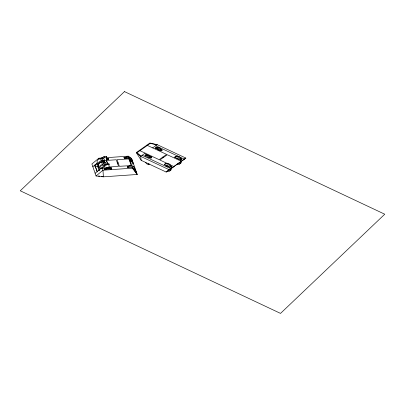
<?xml version="1.0" encoding="UTF-8"?>
<svg xmlns="http://www.w3.org/2000/svg" width="405" height="405" viewBox="0 0 405 405"><rect width="100%" height="100%" fill="white"/><g stroke="black" fill="none" stroke-linecap="round" stroke-linejoin="round"><path stroke-width="0.61" d="M104.601 169.361L104.333 168.07L111.102 167.594L111.512 169.29M106.312 158.006L106.328 156.376L104.05 156.532A7.68 6.677 -19.1 0 0 102.617 157.499L101.716 158.249M106.328 156.376L106.566 161.195L107.71 164.491M108.186 159.691L107.912 158.395L106.064 158.527M108.884 164.855L108.894 163.767L106.611 163.929A7.68 6.677 -19.1 0 0 105.178 164.891L95.119 173.284M108.894 163.767L109.137 167.832L108.864 167.032L118.538 166.359L116.25 159.762L104.713 160.567M111.375 168.89L111.102 167.594M124.365 158.563L124.092 157.267L126.876 157.074M127.281 166.961L127.281 166.465L128.395 166.389M129.2 159.616L129.205 158.861L117.075 159.707L119.359 166.298L131.61 165.594M146.129 154.518L144.767 155.474L150.498 158.152L151.855 157.196L146.129 154.518L145.142 155.586M145.572 162.359A7.68 5.862 54.8 0 0 146.63 163.752L148.559 164.658L148.751 163.615M155.1 148.564L156.462 147.607L156.538 147.177L158.259 147.977M169.847 167.675L169.928 167.245L171.285 166.288L171.204 166.718M180.26 160.334L180.336 159.904L181.698 158.947L180.549 158.411M181.617 159.378L181.698 158.947M155.667 148.559L156.112 147.445M102.576 157.95L98.82 158.213L91.895 163.99L96.056 175.983L103.386 176.833L137.204 174.474L132.121 159.818L130.84 158.598M92.831 166.688L97.448 162.84M94.922 165.437L97.337 163.423M98.653 170.819L99.62 170.014M101.068 168.809L102.035 167.999L102.04 167.508L102.976 170.211L103.386 176.833M96.056 175.983L102.976 170.211L132.43 168.156L137.108 174.196M169.563 169.528L166.131 172.019L141.203 160.355L136.313 152.579L149.896 143.006L157.216 144.666L185.839 158.056L181.156 161.408M172.621 167.381L166.131 172.019L167.468 171.072M171.224 168.394L173.811 166.536L169.346 164.445M176.656 164.597L183.035 160.041M183.936 159.403L184.336 159.119L155.712 145.729M145.187 153.146L140.626 156.36L141.203 160.355M152.655 147.881L157.216 144.666M156.538 147.177L155.181 148.134L160.912 150.812L162.268 149.855L159.975 148.782M161.286 150.928L162.192 150.29L161.043 149.754M148.559 164.658L149.465 164.015M165.554 163.605L164.197 164.562L169.928 167.245M175.967 156.264L174.611 157.221L180.336 159.904M168.824 170.11L185.839 158.056M171.178 168.46L177.451 164.04M155.763 148.64L156.173 148.357A3.731 2.85 54.8 0 1 160.582 150.422M156.345 148.225L156.963 147.805A3.731 2.85 54.8 0 1 161.367 149.865L161.742 150.746M145.198 156.087L145.608 155.809A3.731 2.85 54.8 0 1 150.017 157.869M145.78 155.672L146.397 155.252A3.731 2.85 54.8 0 1 150.802 157.312L151.176 158.198M175.522 156.684L175.988 156.37A4.217 3.22 54.8 0 1 180.974 158.709L181.263 159.373M174.671 157.287L175.142 156.968M164.379 164.541L165.078 164.065A4.217 3.22 54.8 0 1 170.065 166.404L170.353 167.068M165.458 163.787L165.923 163.468A4.222 3.225 54.8 0 1 170.915 165.802L171.34 166.799M97.18 162.835A3.518 3.063 -19.2 0 1 100.389 158.578L101.437 158.001L104.034 158.674L104.865 161.063L103.71 161.615A3.518 3.063 -19.2 0 1 104.282 162.192M98.39 165.934A3.518 3.063 -19.2 0 1 101.22 160.972L102.273 160.395L104.865 161.063M98.805 167.133A3.518 3.063 -19.2 0 1 101.635 162.167L102.688 161.59L105.28 162.258L106.115 164.653L103.518 163.984L102.465 164.557A3.518 3.063 -19.2 0 0 99.635 169.523M97.747 164.308L96.977 164.673L97.807 167.068L98.866 167.336M104.51 162.628L105.28 162.258M97.807 167.068L98.582 166.698M98.997 167.898L98.223 168.262L99.058 170.652M102.89 158.299A7.68 6.677 -19.1 0 1 104.323 157.332L106.606 157.175M106.338 157.687L128.269 156.158L129.554 157.378M106.824 158.689L108.064 158.603M124.193 157.479L125.434 157.393M106.804 158.765L108.044 158.679M124.188 157.55L125.434 157.464M106.677 158.978L107.907 158.892M124.092 157.763L125.909 157.636M106.96 159.089L108.201 159.003M124.33 157.879L125.57 157.793M106.945 159.165L108.186 159.079M124.33 157.95L125.57 157.864M106.333 159.737L108.327 159.595L107.912 158.395M132.906 162.719L128.962 158.158L124.512 158.466L124.092 157.267M117.394 163.063L118.219 163.002M107.35 167.959L102.318 168.308L105.457 165.691A7.68 6.677 -19.1 0 1 106.89 164.729L109.168 164.567M94.699 166.561L97.833 166.339M130.466 164.065L133.518 163.853L129.205 158.861M104.328 168.561L106.171 168.434M109.249 168.217L111.097 168.09M111.517 168.794L104.748 169.27L104.333 168.07M136.095 171.917L132.151 167.356L127.702 167.665L127.281 166.465M134.587 170.53L135.807 170.444L134.662 169.123M134.566 170.799L135.68 170.718L134.5 169.351M128.506 158.907L129.327 158.998M98.455 175.998L99.665 176.14M101.478 176.347L103.29 176.56M156.902 144.889L150.265 143.38L137.027 152.71L140.94 156.143M156.462 147.607L157.606 148.144M146.838 145.162L166.617 154.416L159.15 159.676L139.371 150.422M181.278 161.276L167.316 154.74L159.848 160.005L168.227 163.924M162.886 157.044L163.579 157.373M150.478 156.436L151.607 156.963M150.63 157.094L151.779 157.631M142.13 155.302L170.753 168.693M169.249 169.751L140.626 156.36L136.313 152.579M132.217 160.102L131.888 159.783L133.058 163.164L129.114 158.598M97.327 171.933L94.77 165.073L97.134 171.381M132.212 160.719L132.582 161.149M131.701 160.608L132.491 161.519M134.738 169.366L135.528 170.277L136.698 173.654M136.374 172.717L136.743 173.148M137.204 174.474L132.151 167.356M128.724 156.77L128.269 156.158L128.547 156.958M180.554 160.299L180.129 159.302A4.217 3.22 54.8 0 0 175.142 156.973M132.551 167.822L132.779 168.46M129.362 158.623L129.519 159.064M128.962 158.158L131.584 165.716M129.387 160.167L130.724 164.015M106.297 159.641L107.907 164.283M104.05 156.532L104.323 157.332M106.611 163.929L106.89 164.729M102.45 158.264L103.28 160.653M103.695 161.853L104.53 164.243M101.437 158.001L102.273 160.395M102.688 161.59L103.518 163.984M100.389 158.578L101.22 160.972M101.635 162.167L102.465 164.557M98.82 158.213L99.149 159.165M157.332 149.541A2.238 1.711 54.8 0 1 159.206 150.417M176.453 158.304A2.536 1.934 54.8 0 1 178.57 159.297M181.546 161.701A4.217 3.22 54.8 0 1 179.223 163.954M180.746 161.322A4.217 3.22 54.8 0 1 176.524 164.202M150.544 157.236A2.238 1.711 54.8 0 1 150.771 157.763M147.749 157.175A2.238 1.711 54.8 0 1 148.22 157.464M170.632 169.396A4.217 3.22 54.8 0 1 166.46 171.3M171.533 167.822A4.222 3.225 54.8 0 1 169.994 170.829M166.09 166.025A2.536 1.934 54.8 0 1 167.189 166.541M165.888 165.539A2.536 1.934 54.8 0 1 168.885 166.936M100.349 168.9A2.572 2.238 -19.2 0 1 101.098 165.928A2.572 2.238 -19.2 0 1 104.434 165.954M103.979 161.301A3.518 3.063 -19.2 0 1 103.888 162.111M98.8 164.192A2.572 2.238 -19.2 0 1 102.673 162.03M104.632 169.513A3.726 3.24 -19.1 0 1 111 169.067M105.462 169.493A3.726 3.24 -19.1 0 1 110.666 169.128M127.661 166.906A4.222 3.675 -19.1 0 1 132.212 165.777A4.222 3.675 -19.1 0 1 134.754 169.042M127.924 167.655A4.222 3.675 -19.1 0 1 132.962 166.708A4.222 3.675 -19.1 0 1 134.865 170.763M132.116 168.055A2.536 2.202 -19.1 0 1 133.265 169.331M106.672 159.327A3.726 3.24 -19.1 0 1 107.431 159.793M106.434 158.628A3.726 3.24 -19.1 0 1 107.76 159.732M129.418 159.945A2.536 2.202 -19.1 0 1 130.304 162.937M129.16 159.2A2.536 2.202 -19.1 0 1 130.066 159.955M125.834 158.142A4.222 3.675 -19.1 0 1 130.456 158.087A4.222 3.675 -19.1 0 1 131.903 161.904M124.71 158.046A4.217 3.67 -19.1 0 1 128.739 156.801A4.217 3.67 -19.1 0 1 131.66 159.226M124.472 91.601L20.25 190.79L280.528 313.399L384.75 214.21L124.472 91.601M169.325 169.761L168.895 170.07L169.189 169.862L168.596 169.584L169.32 169.766"/></g></svg>
